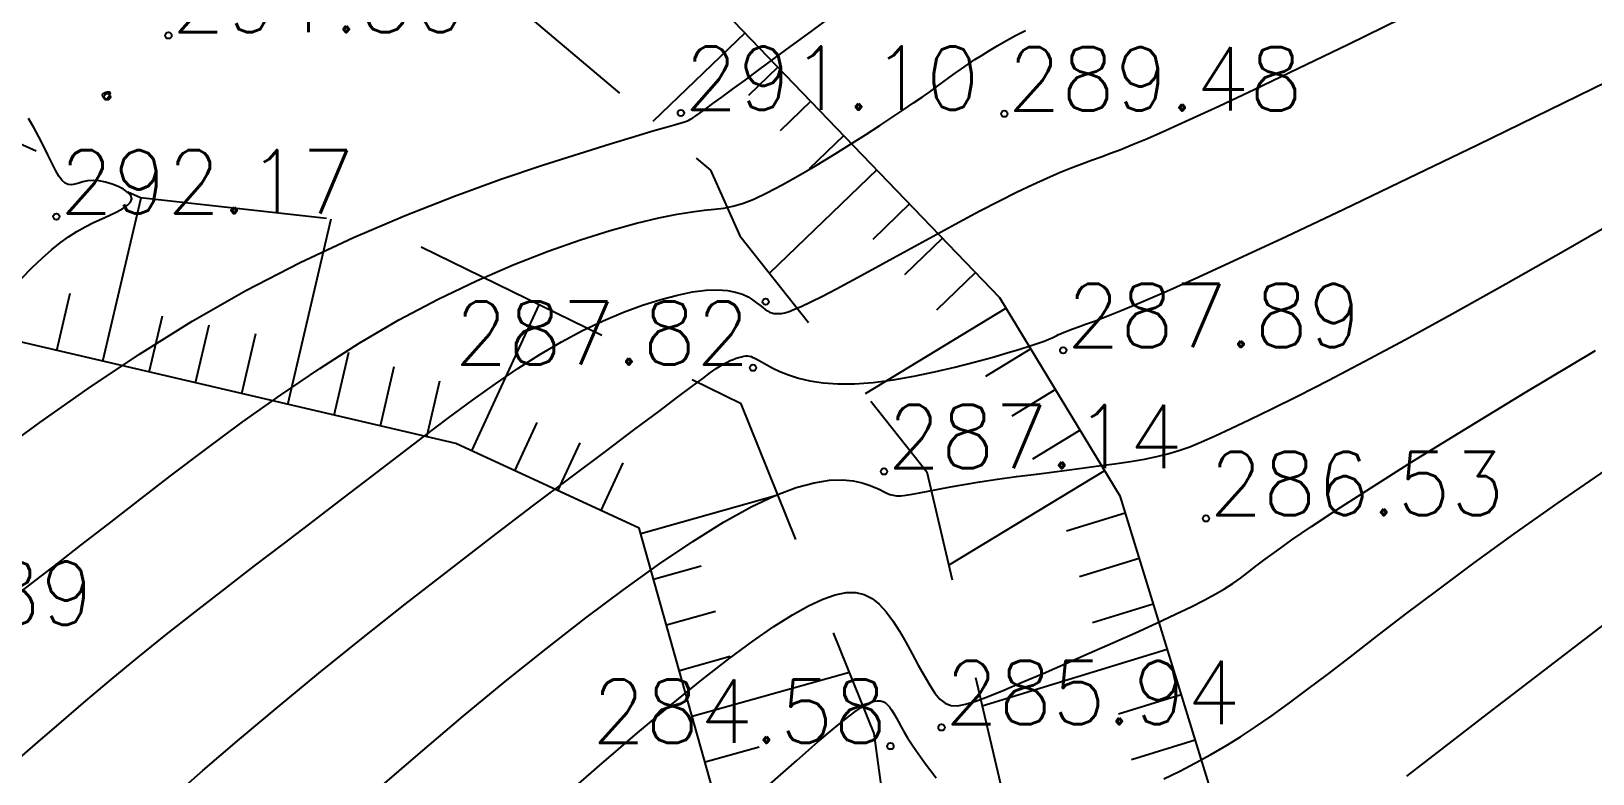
# Model space of a CAD drawing. Extents: x 524954 to 526204, y 9523489 to 9524010.
# Drawn here: x 526036.96 to 526061.62, y 9523783.34 to 9523795.07 of the extents above; entities that cross this region are included whole.
import ezdxf
from ezdxf.enums import TextEntityAlignment as Align

# ---------------------------------------------------------------- set-up
doc = ezdxf.new("R2010")
doc.units = 0
doc.header["$PDMODE"] = 33
doc.header["$PDSIZE"] = 0.1
doc.linetypes.add('CACHE2', pattern=[4.7625, 3.175, -1.5875])
for name, color, linetype in [('Bas_Talus', 40, 'CACHE2'), ('CN_01_00', 3, 'Continuous'), ('CN_02_00', 4, 'Continuous'), ('CN_05_00', 6, 'Continuous'), ('CN_10_00', 1, 'Continuous'), ('Haut_Talus', 30, 'Continuous'), ('Talus', 2, 'Continuous'), ('TopoAlt', 3, 'Continuous'), ('TOPOJIS', 7, 'Continuous')]:
    doc.layers.add(name, color=color, linetype=linetype)
doc.styles.add('Simplex 1.0', font='Simplex.shx', dxfattribs={"width": 0.99, "height": 1})

# ---------------------------------------------------------------- blocks, each defined once
blk = doc.blocks.new('TCPOINT M')
at = {"color": 0}
blk.add_point((0, 0), dxfattribs=at)
at = {"layer": 'TopoAlt', "style": 'Simplex 1.0', "width": 0.99}
blk.add_attdef('ALT', (0.15, 0.15), '', height=1, dxfattribs=at)

msp = doc.modelspace()

# ---------------------------------------------------------------- linework, layer by layer
at = {"layer": 'Bas_Talus', "flags": 128}
for points in [[(526014.289, 9523817.598), (526018.793, 9523810.412), (526022.725, 9523805.249), (526025.26, 9523803.699), (526028.935, 9523802.665), (526035.981, 9523799.762), (526038.258, 9523799.296), (526042.918, 9523796.703), (526044.316, 9523795.722), (526047.683, 9523792.872), (526048.148, 9523791.838), (526051.101, 9523788.108), (526052.241, 9523783.292), (526052.81, 9523780.709), (526053.796, 9523775.573), (526054.871, 9523772.115), (526056.113, 9523765.907), (526057.933, 9523760.868), (526060.417, 9523751.763)], [(526058.834, 9523750.859), (526054.874, 9523761.678), (526052.719, 9523767.792), (526050.448, 9523772.385), (526051.028, 9523778.338), (526050.271, 9523783.977), (526048.171, 9523789.181), (526042.349, 9523792.03), (526038.681, 9523792.437), (526032.568, 9523795.169), (526027.379, 9523800.009), (526021.266, 9523805.765), (526019.627, 9523807.764), (526012.873, 9523815.903)]]:
    msp.add_lwpolyline(points, dxfattribs=at)
at = {"layer": 'CN_01_00', "flags": 128}
for points, elevation in [([(526036.377, 9523788.364), (526037.091, 9523788.888), (526037.857, 9523789.427), (526038.664, 9523789.965), (526039.498, 9523790.486), (526040.348, 9523790.974), (526041.202, 9523791.415), (526042.045, 9523791.809), (526042.863, 9523792.158), (526043.643, 9523792.464), (526044.371, 9523792.728), (526045.032, 9523792.952), (526045.614, 9523793.138), (526046.101, 9523793.288), (526046.486, 9523793.405), (526046.776, 9523793.492), (526046.986, 9523793.554), (526047.13, 9523793.595), (526047.222, 9523793.621), (526047.275, 9523793.636), (526047.304, 9523793.645), (526047.322, 9523793.652), (526047.342, 9523793.662), (526047.368, 9523793.677), (526047.405, 9523793.7), (526047.455, 9523793.733), (526047.523, 9523793.78), (526047.611, 9523793.843), (526047.723, 9523793.924), (526047.863, 9523794.026), (526048.033, 9523794.151), (526048.23, 9523794.296), (526048.45, 9523794.459), (526048.691, 9523794.636), (526048.948, 9523794.825), (526049.217, 9523795.023), (526049.495, 9523795.226)], 291), ([(526036.702, 9523783.526), (526037.061, 9523783.839), (526037.432, 9523784.161), (526037.817, 9523784.491), (526038.22, 9523784.829), (526038.641, 9523785.176), (526039.082, 9523785.532), (526039.539, 9523785.893), (526040.007, 9523786.257), (526040.481, 9523786.622), (526040.955, 9523786.984), (526041.424, 9523787.341), (526041.883, 9523787.69), (526042.327, 9523788.029), (526042.752, 9523788.354), (526043.159, 9523788.665), (526043.549, 9523788.96), (526043.925, 9523789.238), (526044.29, 9523789.498), (526044.644, 9523789.74), (526044.989, 9523789.961), (526045.329, 9523790.161), (526045.665, 9523790.339), (526045.992, 9523790.495), (526046.309, 9523790.629), (526046.612, 9523790.741), (526046.898, 9523790.832), (526047.162, 9523790.901), (526047.402, 9523790.949), (526047.615, 9523790.976), (526047.797, 9523790.983), (526047.952, 9523790.973), (526048.081, 9523790.948), (526048.189, 9523790.913), (526048.278, 9523790.871), (526048.351, 9523790.825), (526048.412, 9523790.78), (526048.464, 9523790.738), (526048.509, 9523790.702), (526048.549, 9523790.672), (526048.585, 9523790.649), (526048.619, 9523790.631), (526048.652, 9523790.618), (526048.686, 9523790.61), (526048.722, 9523790.607), (526048.76, 9523790.607), (526048.804, 9523790.611), (526048.857, 9523790.621), (526048.925, 9523790.642), (526049.014, 9523790.675), (526049.128, 9523790.723), (526049.272, 9523790.791), (526049.452, 9523790.881), (526049.673, 9523790.997), (526049.938, 9523791.139), (526050.239, 9523791.303), (526050.566, 9523791.483), (526050.91, 9523791.672), (526051.26, 9523791.863), (526051.607, 9523792.051), (526051.94, 9523792.228), (526052.249, 9523792.389), (526052.527, 9523792.528), (526052.776, 9523792.647), (526052.999, 9523792.748), (526053.199, 9523792.834), (526053.381, 9523792.908), (526053.549, 9523792.973), (526053.705, 9523793.031), (526053.855, 9523793.085), (526054.003, 9523793.139), (526054.164, 9523793.2), (526054.353, 9523793.276), (526054.587, 9523793.374), (526054.881, 9523793.503), (526055.251, 9523793.671), (526055.713, 9523793.885), (526056.284, 9523794.154), (526056.971, 9523794.481), (526057.752, 9523794.858), (526058.597, 9523795.271)], 289), ([(526042.431, 9523783.095), (526043.106, 9523783.678), (526043.78, 9523784.248), (526044.443, 9523784.796), (526045.09, 9523785.315), (526045.715, 9523785.802), (526046.314, 9523786.25), (526046.879, 9523786.654), (526047.406, 9523787.01), (526047.89, 9523787.312), (526048.325, 9523787.554), (526048.707, 9523787.735), (526049.038, 9523787.86), (526049.323, 9523787.937), (526049.566, 9523787.975), (526049.77, 9523787.982), (526049.94, 9523787.966), (526050.08, 9523787.935), (526050.193, 9523787.898), (526050.284, 9523787.862), (526050.358, 9523787.829), (526050.419, 9523787.799), (526050.471, 9523787.773), (526050.52, 9523787.753), (526050.57, 9523787.739), (526050.625, 9523787.731), (526050.691, 9523787.732), (526050.772, 9523787.74), (526050.869, 9523787.755), (526050.986, 9523787.777), (526051.125, 9523787.805), (526051.287, 9523787.837), (526051.476, 9523787.873), (526051.692, 9523787.911), (526051.939, 9523787.951), (526052.216, 9523787.992), (526052.517, 9523788.033), (526052.832, 9523788.074), (526053.154, 9523788.115), (526053.472, 9523788.156), (526053.779, 9523788.196), (526054.065, 9523788.235), (526054.321, 9523788.273), (526054.542, 9523788.31), (526054.735, 9523788.348), (526054.911, 9523788.391), (526055.08, 9523788.443), (526055.254, 9523788.505), (526055.442, 9523788.582), (526055.656, 9523788.677), (526055.905, 9523788.792), (526056.202, 9523788.933), (526056.553, 9523789.103), (526056.966, 9523789.309), (526057.45, 9523789.556), (526058.012, 9523789.851), (526058.66, 9523790.199), (526059.402, 9523790.606), (526060.246, 9523791.078), (526061.193, 9523791.616), (526062.217, 9523792.205)], 287)]:
    msp.add_lwpolyline(points, dxfattribs=dict(at, elevation=elevation))
at = {"layer": 'CN_01_00', "elevation": 291, "flags": 128}
msp.add_lwpolyline([(526038.204, 9523794.097), (526038.199, 9523794.102), (526038.191, 9523794.105), (526038.182, 9523794.106), (526038.17, 9523794.105), (526038.158, 9523794.103), (526038.146, 9523794.101), (526038.134, 9523794.097), (526038.122, 9523794.093), (526038.112, 9523794.089), (526038.102, 9523794.085), (526038.094, 9523794.08), (526038.087, 9523794.076), (526038.082, 9523794.071), (526038.078, 9523794.066), (526038.075, 9523794.061), (526038.075, 9523794.056), (526038.076, 9523794.051), (526038.078, 9523794.045), (526038.081, 9523794.04), (526038.085, 9523794.034), (526038.09, 9523794.029), (526038.094, 9523794.022), (526038.099, 9523794.016), (526038.103, 9523794.009), (526038.107, 9523794.002), (526038.111, 9523793.996), (526038.116, 9523793.992), (526038.121, 9523793.988), (526038.127, 9523793.987), (526038.134, 9523793.988), (526038.142, 9523793.993), (526038.151, 9523794.001), (526038.162, 9523794.012), (526038.172, 9523794.024), (526038.183, 9523794.038), (526038.192, 9523794.053), (526038.199, 9523794.066), (526038.204, 9523794.079), (526038.206, 9523794.089), (526038.204, 9523794.097)], close=True, dxfattribs=at)
at = {"layer": 'CN_02_00', "flags": 128}
for points, elevation in [([(526039.123, 9523782.915), (526039.669, 9523783.389), (526040.247, 9523783.885), (526040.858, 9523784.399), (526041.501, 9523784.929), (526042.174, 9523785.472), (526042.864, 9523786.017), (526043.556, 9523786.555), (526044.233, 9523787.076), (526044.881, 9523787.569), (526045.483, 9523788.024), (526046.024, 9523788.431), (526046.489, 9523788.78), (526046.867, 9523789.063), (526047.164, 9523789.287), (526047.392, 9523789.457), (526047.562, 9523789.584), (526047.686, 9523789.675), (526047.775, 9523789.738), (526047.841, 9523789.782), (526047.895, 9523789.814), (526047.946, 9523789.841), (526047.996, 9523789.865), (526048.044, 9523789.885), (526048.09, 9523789.902), (526048.134, 9523789.916), (526048.174, 9523789.927), (526048.211, 9523789.934), (526048.243, 9523789.938), (526048.271, 9523789.939), (526048.298, 9523789.936), (526048.325, 9523789.928), (526048.356, 9523789.915), (526048.394, 9523789.897), (526048.441, 9523789.871), (526048.501, 9523789.838), (526048.576, 9523789.797), (526048.669, 9523789.748), (526048.782, 9523789.695), (526048.916, 9523789.641), (526049.073, 9523789.589), (526049.255, 9523789.546), (526049.462, 9523789.513), (526049.697, 9523789.496), (526049.961, 9523789.497), (526050.254, 9523789.521), (526050.569, 9523789.564), (526050.895, 9523789.621), (526051.224, 9523789.689), (526051.545, 9523789.764), (526051.85, 9523789.841), (526052.129, 9523789.916), (526052.372, 9523789.986), (526052.573, 9523790.045), (526052.734, 9523790.096), (526052.86, 9523790.139), (526052.957, 9523790.174), (526053.03, 9523790.203), (526053.084, 9523790.227), (526053.124, 9523790.246), (526053.156, 9523790.262), (526053.184, 9523790.276), (526053.213, 9523790.289), (526053.246, 9523790.303), (526053.287, 9523790.32), (526053.34, 9523790.34), (526053.409, 9523790.365), (526053.497, 9523790.397), (526053.608, 9523790.438), (526053.749, 9523790.49), (526053.932, 9523790.559), (526054.173, 9523790.656), (526054.488, 9523790.787), (526054.891, 9523790.962), (526055.398, 9523791.189), (526056.024, 9523791.475), (526056.786, 9523791.83), (526057.689, 9523792.258), (526058.705, 9523792.744), (526059.799, 9523793.272), (526060.933, 9523793.824), (526062.072, 9523794.381)], 288), ([(526036.8, 9523791.162), (526036.97, 9523791.335), (526037.127, 9523791.485), (526037.274, 9523791.613), (526037.413, 9523791.724), (526037.547, 9523791.819), (526037.678, 9523791.903), (526037.81, 9523791.977), (526037.942, 9523792.044), (526038.073, 9523792.105), (526038.196, 9523792.162), (526038.308, 9523792.216), (526038.403, 9523792.268), (526038.478, 9523792.318), (526038.526, 9523792.367), (526038.544, 9523792.418), (526038.529, 9523792.47), (526038.484, 9523792.521), (526038.416, 9523792.57), (526038.33, 9523792.615), (526038.233, 9523792.654), (526038.131, 9523792.684), (526038.028, 9523792.703), (526037.932, 9523792.71), (526037.847, 9523792.704), (526037.772, 9523792.689), (526037.706, 9523792.67), (526037.647, 9523792.653), (526037.593, 9523792.643), (526037.542, 9523792.645), (526037.493, 9523792.665), (526037.443, 9523792.709), (526037.392, 9523792.779), (526037.338, 9523792.874), (526037.28, 9523792.988), (526037.218, 9523793.117), (526037.151, 9523793.256), (526037.078, 9523793.401), (526036.998, 9523793.548), (526036.911, 9523793.691)], 292), ([(526045.269, 9523782.892), (526045.93, 9523783.47), (526046.53, 9523783.984), (526047.068, 9523784.434), (526047.548, 9523784.823), (526047.975, 9523785.155), (526048.353, 9523785.435), (526048.686, 9523785.665), (526048.979, 9523785.85), (526049.235, 9523785.994), (526049.459, 9523786.099), (526049.656, 9523786.168), (526049.828, 9523786.203), (526049.979, 9523786.203), (526050.114, 9523786.172), (526050.236, 9523786.11), (526050.35, 9523786.019), (526050.458, 9523785.9), (526050.564, 9523785.755), (526050.669, 9523785.591), (526050.771, 9523785.416), (526050.871, 9523785.235), (526050.967, 9523785.057), (526051.059, 9523784.89), (526051.147, 9523784.739), (526051.23, 9523784.614), (526051.309, 9523784.518), (526051.39, 9523784.454), (526051.48, 9523784.42), (526051.586, 9523784.414), (526051.715, 9523784.437), (526051.875, 9523784.486), (526052.073, 9523784.561), (526052.316, 9523784.661), (526052.607, 9523784.784), (526052.938, 9523784.926), (526053.296, 9523785.08), (526053.667, 9523785.243), (526054.038, 9523785.407), (526054.398, 9523785.568), (526054.732, 9523785.72), (526055.029, 9523785.859), (526055.278, 9523785.979), (526055.485, 9523786.084), (526055.658, 9523786.177), (526055.804, 9523786.263), (526055.934, 9523786.346), (526056.054, 9523786.43), (526056.174, 9523786.518), (526056.301, 9523786.616), (526056.447, 9523786.727), (526056.628, 9523786.862), (526056.865, 9523787.032), (526057.177, 9523787.246), (526057.585, 9523787.516), (526058.108, 9523787.853), (526058.765, 9523788.266), (526059.578, 9523788.767), (526060.554, 9523789.36), (526061.662, 9523790.026)], 286), ([(526058.682, 9523783.3), (526059.284, 9523783.763), (526059.96, 9523784.284), (526060.7, 9523784.855), (526061.49, 9523785.463), (526062.319, 9523786.095)], 284)]:
    msp.add_lwpolyline(points, dxfattribs=dict(at, elevation=elevation))
at = {"layer": 'CN_05_00', "elevation": 285, "flags": 128}
for points in [[(526054.844, 9523783.259), (526055.096, 9523783.383), (526055.345, 9523783.511), (526055.588, 9523783.643), (526055.823, 9523783.78), (526056.055, 9523783.924), (526056.293, 9523784.08), (526056.542, 9523784.252), (526056.809, 9523784.445), (526057.102, 9523784.663), (526057.428, 9523784.909), (526057.793, 9523785.189), (526058.204, 9523785.506), (526058.664, 9523785.859), (526059.178, 9523786.247), (526059.748, 9523786.671), (526060.378, 9523787.128), (526061.072, 9523787.617), (526061.833, 9523788.138)], [(526048.617, 9523783.173), (526049.046, 9523783.552), (526049.381, 9523783.844), (526049.637, 9523784.061), (526049.827, 9523784.215), (526049.966, 9523784.32), (526050.067, 9523784.388), (526050.145, 9523784.433), (526050.212, 9523784.464), (526050.27, 9523784.484), (526050.321, 9523784.494), (526050.366, 9523784.494), (526050.406, 9523784.483), (526050.443, 9523784.463), (526050.478, 9523784.434), (526050.511, 9523784.396), (526050.544, 9523784.349), (526050.579, 9523784.293), (526050.615, 9523784.23), (526050.654, 9523784.16), (526050.697, 9523784.082), (526050.745, 9523783.999), (526050.799, 9523783.909), (526050.859, 9523783.813), (526050.927, 9523783.713), (526051.001, 9523783.608), (526051.08, 9523783.499), (526051.163, 9523783.388), (526051.247, 9523783.275)]]:
    msp.add_lwpolyline(points, dxfattribs=at)
at = {"layer": 'CN_10_00', "elevation": 290, "flags": 128}
msp.add_lwpolyline([(526036.728, 9523786.168), (526037.029, 9523786.399), (526037.365, 9523786.658), (526037.742, 9523786.949), (526038.165, 9523787.277), (526038.638, 9523787.644), (526039.154, 9523788.043), (526039.707, 9523788.462), (526040.289, 9523788.891), (526040.893, 9523789.321), (526041.512, 9523789.741), (526042.138, 9523790.14), (526042.764, 9523790.509), (526043.383, 9523790.838), (526043.987, 9523791.127), (526044.569, 9523791.379), (526045.12, 9523791.594), (526045.633, 9523791.774), (526046.101, 9523791.921), (526046.516, 9523792.036), (526046.87, 9523792.121), (526047.159, 9523792.179), (526047.393, 9523792.216), (526047.585, 9523792.239), (526047.747, 9523792.256), (526047.894, 9523792.275), (526048.037, 9523792.303), (526048.191, 9523792.348), (526048.368, 9523792.417), (526048.577, 9523792.516), (526048.815, 9523792.64), (526049.072, 9523792.784), (526049.341, 9523792.941), (526049.612, 9523793.106), (526049.879, 9523793.271), (526050.131, 9523793.431), (526050.362, 9523793.58), (526050.564, 9523793.713), (526050.74, 9523793.83), (526050.893, 9523793.934), (526051.027, 9523794.028), (526051.147, 9523794.112), (526051.255, 9523794.19), (526051.356, 9523794.263), (526051.454, 9523794.334), (526051.552, 9523794.404), (526051.652, 9523794.475), (526051.754, 9523794.546), (526051.861, 9523794.618), (526051.974, 9523794.69), (526052.094, 9523794.765), (526052.221, 9523794.84), (526052.358, 9523794.918), (526052.505, 9523794.998), (526052.66, 9523795.079)], dxfattribs=at)
at = {"layer": 'Haut_Talus', "flags": 128}
for points in [[(526013.158, 9523827.175), (526016.477, 9523820.983), (526018.98, 9523813.589), (526022.318, 9523809.944), (526024.513, 9523806.068), (526032.544, 9523802.84), (526038.814, 9523801.855), (526041.913, 9523800.617), (526047.239, 9523796.072), (526052.251, 9523790.862), (526054.15, 9523787.729), (526056.467, 9523780.209), (526057.875, 9523770.625), (526060.602, 9523766.817), (526060.767, 9523761.87), (526061.346, 9523757.241), (526062.667, 9523753.861)], [(526056.64, 9523747.182), (526054.163, 9523755.757), (526050.695, 9523763.26), (526049.126, 9523767.052), (526047.554, 9523770.789), (526047.554, 9523773.839), (526048.379, 9523778.374), (526048.214, 9523781.342), (526046.56, 9523787.218), (526043.663, 9523788.556), (526036.232, 9523790.287), (526033.094, 9523792.019), (526029.543, 9523795.399), (526023.921, 9523800.035), (526020.123, 9523804.075), (526013.855, 9523810.396), (526008.091, 9523814)]]:
    msp.add_lwpolyline(points, dxfattribs=at)
at = {"layer": 'Talus'}
for p, q in [((526048.23, 9523795.041), (526046.774, 9523793.64)), ((526048.75, 9523794.501), (526048.284, 9523794.052)), ((526049.27, 9523793.96), (526048.787, 9523793.495)), ((526049.79, 9523793.42), (526049.243, 9523792.893)), ((526050.31, 9523792.879), (526048.615, 9523791.248)), ((526038.089, 9523789.854), (526038.69, 9523792.436)), ((526050.83, 9523792.339), (526050.248, 9523791.778)), ((526041.011, 9523789.174), (526041.693, 9523792.103)), ((526051.35, 9523791.798), (526050.75, 9523791.221)), ((526051.87, 9523791.258), (526051.253, 9523790.664)), ((526037.359, 9523790.025), (526037.57, 9523790.931)), ((526043.914, 9523788.44), (526044.978, 9523790.744)), ((526052.355, 9523790.691), (526050.126, 9523789.339)), ((526038.819, 9523789.684), (526039.027, 9523790.574)), ((526039.55, 9523789.514), (526039.764, 9523790.432)), ((526040.28, 9523789.344), (526040.501, 9523790.291)), ((526041.741, 9523789.004), (526041.973, 9523789.998)), ((526052.744, 9523790.049), (526052.028, 9523789.615)), ((526042.472, 9523788.833), (526042.69, 9523789.772)), ((526043.202, 9523788.663), (526043.408, 9523789.546)), ((526053.133, 9523789.408), (526052.443, 9523788.99)), ((526044.595, 9523788.125), (526044.947, 9523788.888)), ((526053.522, 9523788.766), (526052.77, 9523788.311)), ((526045.276, 9523787.811), (526045.626, 9523788.569)), ((526045.957, 9523787.497), (526046.304, 9523788.249)), ((526053.91, 9523788.125), (526051.45, 9523786.634)), ((526046.584, 9523787.136), (526048.75, 9523787.746)), ((526054.235, 9523787.455), (526053.309, 9523787.17)), ((526054.456, 9523786.738), (526053.514, 9523786.448)), ((526046.787, 9523786.414), (526047.535, 9523786.625)), ((526054.677, 9523786.021), (526053.719, 9523785.726)), ((526046.99, 9523785.692), (526047.765, 9523785.91)), ((526054.897, 9523785.305), (526051.978, 9523784.405)), ((526047.193, 9523784.97), (526047.995, 9523785.196)), ((526047.396, 9523784.248), (526049.88, 9523784.947)), ((526055.118, 9523784.588), (526054.129, 9523784.283)), ((526047.6, 9523783.526), (526048.454, 9523783.766)), ((526055.339, 9523783.871), (526054.332, 9523783.561))]:
    msp.add_line(p, q, dxfattribs=at)

# ---------------------------------------------------------------- block references
at = {"layer": 'TOPOJIS'}
ref = msp.add_blockref('TCPOINT M', (526039.123, 9523795, 291.5), dxfattribs=at)
ref.add_attrib('ALT', '291.50', (526039.173, 9523795.05, 291.5), dxfattribs={"layer": 'TopoAlt', "height": 1, "style": 'Simplex 1.0', "width": 0.99})
ref = msp.add_blockref('TCPOINT M', (526047.217, 9523793.776, 291.1), dxfattribs=at)
ref.add_attrib('ALT', '291.10', (526047.267, 9523793.826, 291.1), dxfattribs={"layer": 'TopoAlt', "height": 1, "style": 'Simplex 1.0', "width": 0.99})
ref = msp.add_blockref('TCPOINT M', (526052.325, 9523793.763, 289.48), dxfattribs=at)
ref.add_attrib('ALT', '289.48', (526052.375, 9523793.813, 289.48), dxfattribs={"layer": 'TopoAlt', "height": 1, "style": 'Simplex 1.0', "width": 0.99})
for p in [(526038.158, 9523794.032, 290.95), (526048.556, 9523790.795, 289.17)]:
    msp.add_blockref('TCPOINT M', p, dxfattribs=at)
ref = msp.add_blockref('TCPOINT M', (526037.353, 9523792.139, 292.17), dxfattribs=at)
ref.add_attrib('ALT', '292.17', (526037.403, 9523792.189, 292.17), dxfattribs={"layer": 'TopoAlt', "height": 1, "style": 'Simplex 1.0', "width": 0.99})
ref = msp.add_blockref('TCPOINT M', (526053.256, 9523790.028, 287.89), dxfattribs=at)
ref.add_attrib('ALT', '287.89', (526053.306, 9523790.078, 287.89), dxfattribs={"layer": 'TopoAlt', "height": 1, "style": 'Simplex 1.0', "width": 0.99})
ref = msp.add_blockref('TCPOINT M', (526048.356, 9523789.751, 287.82), dxfattribs=at)
ref.add_attrib('ALT', '287.82', dxfattribs={"layer": 'TopoAlt', "height": 1, "style": 'Simplex 1.0', "width": 0.99}).set_placement((526048.306, 9523789.801, 287.82), align=Align.RIGHT)
ref = msp.add_blockref('TCPOINT M', (526050.425, 9523788.114, 287.14), dxfattribs=at)
ref.add_attrib('ALT', '287.14', (526050.475, 9523788.164, 287.14), dxfattribs={"layer": 'TopoAlt', "height": 1, "style": 'Simplex 1.0', "width": 0.99})
ref = msp.add_blockref('TCPOINT M', (526055.511, 9523787.372, 286.53), dxfattribs=at)
ref.add_attrib('ALT', '286.53', (526055.561, 9523787.422, 286.53), dxfattribs={"layer": 'TopoAlt', "height": 1, "style": 'Simplex 1.0', "width": 0.99})
ref = msp.add_blockref('TCPOINT M', (526033.235, 9523785.643, 290.89), dxfattribs=at)
ref.add_attrib('ALT', '290.89', (526033.285, 9523785.693, 290.89), dxfattribs={"layer": 'TopoAlt', "height": 1, "style": 'Simplex 1.0', "width": 0.99})
ref = msp.add_blockref('TCPOINT M', (526051.334, 9523784.071, 285.94), dxfattribs=at)
ref.add_attrib('ALT', '285.94', (526051.384, 9523784.121, 285.94), dxfattribs={"layer": 'TopoAlt', "height": 1, "style": 'Simplex 1.0', "width": 0.99})
ref = msp.add_blockref('TCPOINT M', (526050.528, 9523783.777, 284.58), dxfattribs=at)
ref.add_attrib('ALT', '284.58', dxfattribs={"layer": 'TopoAlt', "height": 1, "style": 'Simplex 1.0', "width": 0.99}).set_placement((526050.478, 9523783.827, 284.58), align=Align.RIGHT)

doc.saveas('drawing.dxf')
